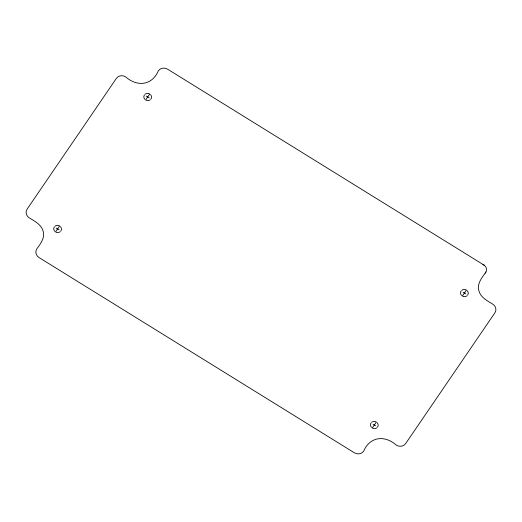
<?xml version="1.0" encoding="UTF-8"?>
<svg xmlns="http://www.w3.org/2000/svg" width="522" height="522" viewBox="0 0 522 522"><rect width="100%" height="100%" fill="white"/><g stroke="black" fill="none" stroke-linecap="round" stroke-linejoin="round"><path stroke-width="0.78" d="M54.131 227.344L54.34 226.926M60.859 230.959L61.061 230.541M144.222 95.369L144.431 94.952M150.943 98.984L151.152 98.567M370.848 423.433L371.057 423.016M377.569 427.048L377.778 426.631M460.939 291.459L461.141 291.041M467.66 295.074L467.869 294.656M485.975 271.969C482.237 277.384 476.886 283.322 478.785 290.467C480.462 297.344 487.163 300.783 492.735 304.124A6.747 6.244 15.5 0 1 494.889 312.848L405.679 443.537A6.747 6.244 15.5 0 1 396.433 445.201C384.962 435.035 370.072 436.307 363.658 451.152A6.747 6.244 15.5 0 1 354.412 452.815L39.013 257.542A6.747 6.244 15.5 0 1 36.86 248.818C40.481 243.833 44.977 238.123 43.215 231.533C41.538 224.656 34.837 221.217 29.265 217.876A6.747 6.244 15.5 0 1 27.111 209.152L116.321 78.463A6.747 6.244 15.5 0 1 125.567 76.799C137.038 86.965 151.928 85.693 158.342 70.848A6.747 6.244 15.5 0 1 167.588 69.185L484.325 265.287M485.14 273.182L486.086 271.76A5.964 5.52 15.5 0 0 484.527 265.437L482.987 264.458M149.259 93.79L149.71 93.999L145.658 99.937L146.114 100.152M465.97 289.88L466.427 290.088L462.375 296.026L462.831 296.235M59.169 225.765L59.625 225.974L55.573 231.912L56.03 232.12M375.886 421.848L376.342 422.063L372.29 428.001L372.741 428.21M146.258 96.087L149.109 97.849M463.151 292.281L465.826 293.938M56.174 228.062L59.025 229.824M373.06 424.255L375.599 425.828M467.027 295.772A3.856 3.569 15.5 0 1 463.288 296.45M461.598 295.406A3.856 3.569 15.5 0 1 460.73 291.876M461.781 290.343A3.856 3.569 15.5 0 1 465.52 289.664M467.203 290.708A3.856 3.569 15.5 0 1 468.071 294.238M376.936 427.746A3.856 3.569 15.5 0 1 373.197 428.418M371.514 427.374A3.856 3.569 15.5 0 1 370.64 423.851M371.69 422.311A3.856 3.569 15.5 0 1 375.429 421.639M377.112 422.683A3.856 3.569 15.5 0 1 377.987 426.213M60.219 231.657A3.856 3.569 15.5 0 1 56.48 232.329M54.797 231.285A3.856 3.569 15.5 0 1 53.929 227.762M54.973 226.222A3.856 3.569 15.5 0 1 58.712 225.55M60.402 226.594A3.856 3.569 15.5 0 1 61.27 230.124M150.31 99.689A3.856 3.569 15.5 0 1 146.571 100.361M144.881 99.317A3.856 3.569 15.5 0 1 144.013 95.787M145.064 94.254A3.856 3.569 15.5 0 1 148.803 93.582M150.486 94.626A3.856 3.569 15.5 0 1 151.36 98.149"/></g></svg>
